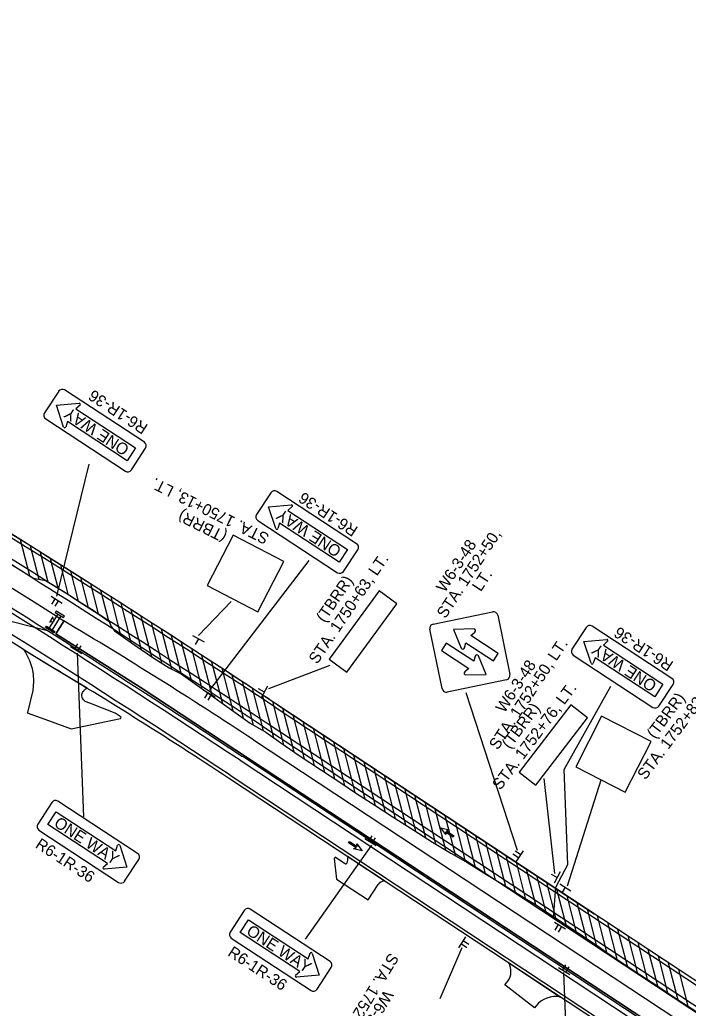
# Model space of a CAD drawing. Extents: x 134216 to 153308, y 327088 to 339865.
# Drawn here: x 147106 to 147516, y 331955 to 332561 of the extents above; entities that cross this region are included whole.
import ezdxf

# ---------------------------------------------------------------- set-up
doc = ezdxf.new("R2010")
doc.units = 0
for name, color, linetype in [('MT_P_Cells', 7, 'Continuous'), ('MT_P_Work_Area', 7, 'Continuous'), ('PV_P_Shoulder', 7, 'Continuous'), ('RD_X_Misc_Items', 7, 'Continuous'), ('RD_X_Wall', 7, 'Continuous'), ('RW_X_Esmt_SH', 7, 'Continuous'), ('SC_Shading2', 7, 'Continuous'), ('SH_Text', 7, 'Continuous')]:
    doc.layers.add(name, color=color, linetype=linetype)

msp = doc.modelspace()

# ---------------------------------------------------------------- linework, layer by layer
at = {"layer": 'MT_P_Cells'}
for p, q in [((147129.25, 332207.69), (147149.04, 332288.58)), ((147222.89, 332150.07), (147283.84, 332229.43)), ((147002.44, 332217.28), (147122.63, 332186.84)), ((147235.98, 332204.31), (147216.09, 332183.41)), ((147141.66, 332172.63), (147145.54, 332072.38)), ((147296.64, 332165.02), (147258.98, 332150.83)), ((147411.67, 332051.63), (147380.19, 332148.4)), ((147427.75, 332095.9), (147434.4, 332037.63)), ((147462.73, 332094.81), (147442.01, 332029.77)), ((147322.16, 332054.92), (147281.36, 331997.24)), ((147377.47, 331991.98), (147363.97, 331960.77)), ((147439.76, 331976.82), (147443.09, 331892.48))]:
    msp.add_line(p, q, dxfattribs=at)
for points in [[(147237.22, 332244.95), (147221.32, 332214.14), (147252.42, 332198.09), (147268.32, 332228.9)], [(147326.77, 332210.94), (147296.19, 332169.02), (147307.03, 332161.11), (147337.61, 332203.02)], [(147444.33, 332140.95), (147412.67, 332099.61), (147422.95, 332091.74), (147454.61, 332133.08)], [(147463.2, 332134.1), (147447.35, 332103.03), (147477.74, 332087.53), (147493.58, 332118.59)]]:
    msp.add_lwpolyline(points, close=True, dxfattribs=at)
msp.add_lwpolyline([(147433.64, 332010.38), (147435.16, 332029.21), (147442.53, 332043.16), (147440.27, 332101.27), (147468.79, 332152.41)], dxfattribs=at)
at = {"layer": 'MT_P_Work_Area'}
for p, q in [((147180.3, 332151.73), (147128.49, 332184.59)), ((147420.9, 331993.44), (147180.3, 332151.73))]:
    msp.add_line(p, q, dxfattribs=at)
msp.add_lwpolyline([(147249.82, 332119.49), (147620.47, 331874.95), (147946.54, 331652.26), (147940.32, 331643.19), (147614.34, 331865.82), (147420.89, 331993.45), (147180.28, 332151.74), (147128.5, 332184.58), (147133.45, 332192.39), (147133.1, 332192.61)], dxfattribs=at)
msp.add_arc((145637.72, 329676), 2927.37, 56.58498, 59.28103, dxfattribs=at)
at = {"layer": 'PV_P_Shoulder'}
msp.add_line((147243.21, 332109.47), (147615.56, 331863.81), dxfattribs=at)
msp.add_lwpolyline([(147255.35, 332127.82), (147587.69, 331908.56), (147630.48, 331880.22), (148023.9, 331611.53)], dxfattribs=at)
for centre, radius, start, end in [((143038.15, 325735.73), 7635.44, 56.585134, 61.044939), ((143038.4, 325736.13), 7657.44, 56.584982, 59.820876)]:
    msp.add_arc(centre, radius, start, end, dxfattribs=at)
at = {"layer": 'RD_X_Misc_Items'}
msp.add_lwpolyline([(148032.92, 331624.75), (147639.41, 331893.5), (147596.51, 331921.91), (147264.16, 332141.18)], dxfattribs=at)
msp.add_arc((143038.4, 325736.13), 7673.44, 56.584982, 62.800238, dxfattribs=at)
at = {"layer": 'RD_X_Wall'}
for p, q in [((147106.66, 332242.36), (147112.37, 332220.21)), ((147112.82, 332238.5), (147118.1, 332218.03)), ((147118.98, 332234.64), (147123.69, 332216.38)), ((147125.14, 332230.76), (147129.8, 332212.71)), ((147131.31, 332226.88), (147135.95, 332208.87)), ((147137.47, 332222.98), (147142.21, 332204.62)), ((147143.65, 332219.08), (147148.42, 332200.59)), ((147149.82, 332215.17), (147154.58, 332196.71)), ((147155.99, 332211.24), (147160.85, 332192.44)), ((147162.17, 332207.31), (147168.26, 332183.72)), ((147168.35, 332203.37), (147174.59, 332179.2)), ((147174.54, 332199.41), (147180.87, 332174.87)), ((147180.72, 332195.45), (147187.12, 332170.66)), ((147186.91, 332191.48), (147193.31, 332166.7)), ((147193.1, 332187.5), (147199.43, 332162.99)), ((147199.3, 332183.5), (147205.4, 332159.86)), ((147205.49, 332179.5), (147211.73, 332155.34)), ((147211.69, 332175.49), (147218.06, 332150.82)), ((147217.9, 332171.46), (147224.39, 332146.3)), ((147224.1, 332167.43), (147230.72, 332141.78)), ((147230.31, 332163.38), (147237.05, 332137.26)), ((147205.32, 332159.92), (147247.68, 332129.66)), ((147236.52, 332159.33), (147243.38, 332132.73)), ((147242.73, 332155.27), (147249.62, 332128.56)), ((147248.94, 332151.19), (147255.67, 332125.13)), ((147255.16, 332147.11), (147261.92, 332120.93)), ((147261.38, 332143.01), (147268.22, 332116.49)), ((147264.41, 332141.01), (147441.19, 332024.38)), ((147267.61, 332138.9), (147274.5, 332112.17)), ((147273.83, 332134.8), (147280.75, 332107.96)), ((147247.68, 332129.66), (147257.28, 332124.22)), ((147280.05, 332130.69), (147286.98, 332103.85)), ((147286.27, 332126.59), (147293.19, 332099.77)), ((147257.28, 332124.22), (147266.44, 332117.72)), ((147292.5, 332122.48), (147299.39, 332095.76)), ((147298.72, 332118.38), (147305.63, 332091.59)), ((147304.94, 332114.27), (147311.92, 332087.23)), ((147311.17, 332110.17), (147318.11, 332083.26)), ((147317.39, 332106.06), (147324.28, 332079.35)), ((147323.61, 332101.95), (147330.5, 332075.27)), ((147329.84, 332097.85), (147336.7, 332071.25)), ((147336.06, 332093.74), (147342.86, 332067.36)), ((147342.28, 332089.64), (147349.03, 332063.47)), ((147348.5, 332085.53), (147355.21, 332059.55)), ((147354.73, 332081.43), (147361.36, 332055.7)), ((147360.95, 332077.32), (147367.48, 332052.02)), ((147367.17, 332073.21), (147373.55, 332048.5)), ((147373.4, 332069.11), (147379.58, 332045.15)), ((147379.62, 332065), (147385.71, 332041.41)), ((147385.84, 332060.9), (147391.88, 332037.51)), ((147392.06, 332056.79), (147398.03, 332033.69)), ((147307.37, 332047.98), (147307.57, 332047.24)), ((147398.29, 332052.69), (147404.17, 332029.88)), ((147404.51, 332048.58), (147410.3, 332026.13)), ((147410.73, 332044.48), (147416.43, 332022.41)), ((147416.96, 332040.37), (147422.58, 332018.58)), ((147423.18, 332036.26), (147428.8, 332014.48)), ((147429.4, 332032.16), (147435.02, 332010.37)), ((147435.63, 332028.05), (147441.25, 332006.26)), ((147441.19, 332024.38), (147458.64, 332012.87)), ((147441.85, 332023.95), (147447.47, 332002.15)), ((147421.73, 332019.14), (147460.58, 331993.5)), ((147448.07, 332019.84), (147453.69, 331998.05)), ((147454.29, 332015.74), (147459.92, 331993.94)), ((147460.52, 332011.63), (147466.29, 331989.25)), ((147466.74, 332007.52), (147472.56, 331984.98)), ((147472.96, 332003.42), (147478.78, 331980.89)), ((147479.19, 331999.31), (147485, 331976.79)), ((147485.41, 331995.21), (147491.21, 331972.72)), ((147491.63, 331991.1), (147497.42, 331968.66)), ((147406.25, 331982.74), (147437.99, 331961.8)), ((147497.86, 331987), (147503.68, 331964.43)), ((147504.08, 331982.89), (147509.93, 331960.22)), ((147510.3, 331978.78), (147516.11, 331956.27))]:
    msp.add_line(p, q, dxfattribs=at)
for points in [[(147033.64, 332275.67), (147041.77, 332269.56), (147045.73, 332263.4), (147050.76, 332260.04), (147059.56, 332254.43), (147071.88, 332246.32), (147083.26, 332239.16), (147094.06, 332231.84), (147105.65, 332224.44), (147114.87, 332218.64), (147122.23, 332217.26), (147134.1, 332210.13), (147144.85, 332202.83), (147155.17, 332196.35), (147161.23, 332192.17), (147162.46, 332189.05), (147164.52, 332186.39), (147176.99, 332177.48), (147188.63, 332169.64), (147198.1, 332163.68), (147205.32, 332159.92)], [(147133.45, 332192.39), (147128.5, 332184.58), (147180.28, 332151.74), (147420.89, 331993.45), (147614.34, 331865.82), (147940.33, 331643.18), (147945.41, 331650.61), (148017.13, 331601.62)], [(147118.46, 332168.74), (147118.47, 332168.74), (147118.46, 332168.74), (147118.45, 332168.75)], [(148032.92, 331624.75), (147639.41, 331893.5), (147596.51, 331921.91), (147264.16, 332141.18)], [(147266.44, 332117.72), (147277.67, 332109.99), (147291.37, 332100.95), (147302.78, 332093.56), (147312.88, 332086.57), (147324.23, 332079.38), (147334.75, 332072.48), (147348, 332064.12), (147359.49, 332056.83), (147370.67, 332050.09), (147381.26, 332044.22), (147392.65, 332037.02), (147406.03, 332028.73), (147416.19, 332022.55), (147421.73, 332019.14)], [(148001.34, 331578.5), (147664.42, 331808.61), (147657.29, 331815.9), (147604.86, 331851.71), (147234.4, 332096.12)], [(147329.77, 332032.97), (147329.93, 332032.99), (147330.02, 332032.99), (147330.08, 332032.99), (147307.37, 332047.98)], [(147306.04, 332043.54), (147305.96, 332043.56), (147305.93, 332043.57), (147305.86, 332043.6), (147305.79, 332043.63), (147305.74, 332043.66), (147305.64, 332043.73), (147304.33, 332044.59), (147299.79, 332047.59), (147299.24, 332046.76), (147300.63, 332034.15), (147320.01, 332021.36), (147326.21, 332030.76)], [(147460.58, 331993.5), (147467.93, 331988.03), (147486.71, 331975.66), (147498.25, 331968.12), (147509.15, 331960.72), (147520.89, 331953.22), (147532.31, 331945.51), (147541.53, 331939.39), (147553.35, 331931.77), (147566.15, 331923.32), (147576.62, 331916.24), (147589.07, 331908.22), (147602.6, 331899.36), (147616.59, 331890.47), (147622.66, 331886.79), (147689.44, 331840.07)], [(147422.86, 331956.26), (147422.14, 331955.31), (147403.86, 331969.28), (147405.6, 331971.55)]]:
    msp.add_lwpolyline(points, dxfattribs=at)
msp.add_lwpolyline([(147108.99, 332174.74), (147109.99, 332173.16), (147112.43, 332168.22), (147114.01, 332163.17), (147114.62, 332159.84), (147114.92, 332155.29), (147114.5, 332149.82), (147111.08, 332136.35), (147111, 332136.02), (147124.06, 332131.32), (147138.01, 332126.3), (147168.13, 332132.6), (147168.67, 332133.44), (147164.92, 332135.8), (147149.47, 332141.93), (147146.61, 332143.1), (147146.16, 332143.38), (147145.58, 332143.9), (147145.21, 332144.37), (147144.86, 332145.01), (147144.75, 332145.28), (147144.64, 332145.66), (147144.52, 332146.56), (147144.58, 332147.26), (147144.75, 332147.92), (147144.97, 332148.5), (147145.36, 332149.23), (147145.66, 332149.65), (147145.93, 332149.96), (147146.24, 332150.26), (147146.57, 332150.53), (147146.94, 332150.78), (147147.31, 332150.99), (147147.73, 332151.18), (147130.66, 332161.46), (147121.39, 332167)], close=True, dxfattribs=at)
for centre, radius, start, end in [((143038.4, 325736.13), 7673.44, 56.584982, 62.800238), ((143038.95, 325737.09), 7644.33, 57.613663, 62.800238), ((143038.4, 325736.13), 7617.44, 57.614056, 61.044938), ((143039.34, 325737.63), 7671.67, 57.008043, 58.562776), ((143038.4, 325736.13), 7673.44, 56.720239, 57.008222), ((145637.69, 329675.96), 2899.42, 56.58498, 59.28877), ((143036.2, 325732.79), 7677.44, 56.582737, 56.720222), ((147306.16, 332044.01), 0.478, 255.44923, 263.82811), ((147306.24, 332044.8), 1.28, 263.82811, 279.3641), ((147306.32, 332044.37), 0.845, 279.3641, 307.12642), ((147306.12, 332044.63), 1.17, 307.12642, 334.36406), ((147302.66, 332046.29), 5, 334.36406, 11.01199), ((147307.57, 332047.24), 2.0604534077569736e-11, 180, 15.36354), ((147330.38, 332028), 5, 96.98296, 146.58498), ((147397.66, 331977.63), 10, 322.60603, 30.74305), ((147434.78, 331947.15), 15, 77.62445, 142.60603)]:
    msp.add_arc(centre, radius, start, end, dxfattribs=at)
at = {"layer": 'RW_X_Esmt_SH'}
for p, q in [((147128.88, 332324.68), (147142.89, 332325.92)), ((147133.32, 332311.31), (147128.88, 332324.68)), ((147143.4, 332324.76), (147140.81, 332322.41)), ((147140.81, 332322.41), (147177.35, 332298.47)), ((147135.72, 332314.63), (147134.59, 332311.31)), ((147172.26, 332290.7), (147135.72, 332314.63)), ((147177.35, 332298.47), (147172.26, 332290.7)), ((147258.95, 332262.45), (147272.96, 332263.69)), ((147263.39, 332249.09), (147258.95, 332262.45)), ((147273.47, 332262.53), (147270.88, 332260.18)), ((147270.88, 332260.18), (147307.42, 332236.25)), ((147265.79, 332252.4), (147264.66, 332249.08)), ((147302.33, 332228.47), (147265.79, 332252.4)), ((147307.42, 332236.25), (147302.33, 332228.47)), ((147125.73, 332207.66), (147132.52, 332203.42)), ((147128.11, 332206.18), (147125.99, 332202.79)), ((147129.13, 332205.54), (147129.13, 332205.54)), ((147130.14, 332204.91), (147128.02, 332201.52)), ((147384.82, 332187.51), (147372.46, 332187.28)), ((147372.46, 332187.28), (147377.14, 332175.84)), ((147212.45, 332183.51), (147219.41, 332179.57)), ((147215.93, 332181.54), (147213.96, 332178.06)), ((147215.93, 332181.54), (147215.93, 332181.54)), ((147382.97, 332183.54), (147385.52, 332185.62)), ((147399.81, 332172.46), (147382.97, 332183.54)), ((147452.36, 332179.89), (147466.37, 332181.12)), ((147144.39, 332172.32), (147137.61, 332176.56)), ((147139.98, 332175.07), (147142.1, 332178.46)), ((147142.01, 332173.8), (147144.14, 332177.19)), ((147367.94, 332178.81), (147365.02, 332174.37)), ((147384.78, 332167.72), (147367.94, 332178.81)), ((147379.14, 332175.94), (147380.05, 332179.1)), ((147380.05, 332179.1), (147396.88, 332168.02)), ((147456.81, 332166.52), (147452.36, 332179.89)), ((147466.88, 332179.97), (147464.29, 332177.61)), ((147464.29, 332177.61), (147500.83, 332153.68)), ((147141, 332174.44), (147141, 332174.44)), ((147365.02, 332174.37), (147381.85, 332163.29)), ((147385.68, 332170.88), (147384.78, 332167.72)), ((147392.36, 332159.55), (147387.69, 332170.99)), ((147396.88, 332168.02), (147399.81, 332172.46)), ((147459.2, 332169.84), (147458.07, 332166.52)), ((147495.74, 332145.9), (147459.2, 332169.84)), ((147381.85, 332163.29), (147379.31, 332161.21)), ((147380, 332159.32), (147392.36, 332159.55)), ((147256.41, 332148.85), (147252.9, 332150.77)), ((147258.33, 332152.36), (147254.49, 332145.34)), ((147500.83, 332153.68), (147495.74, 332145.9)), ((147219.37, 332150.05), (147226.15, 332145.81)), ((147221.75, 332148.56), (147219.62, 332145.17)), ((147223.78, 332147.29), (147221.66, 332143.9)), ((147222.76, 332147.93), (147222.76, 332147.93)), ((147256.41, 332148.85), (147256.41, 332148.85)), ((147123.68, 332067.7), (147128.78, 332075.47)), ((147128.78, 332075.47), (147165.32, 332051.54)), ((147160.22, 332043.76), (147123.68, 332067.7)), ((147320.48, 332057.36), (147322.6, 332060.76)), ((147165.32, 332051.54), (147166.45, 332054.86)), ((147167.71, 332054.85), (147172.16, 332041.49)), ((147324.89, 332054.61), (147318.11, 332058.85)), ((147321.5, 332056.73), (147321.5, 332056.73)), ((147322.52, 332056.09), (147324.64, 332059.48)), ((147412.19, 332047.15), (147408.84, 332049.34)), ((147413.5, 332049.16), (147410.16, 332051.35)), ((147415.04, 332051.5), (147410.65, 332044.81)), ((147412.85, 332048.15), (147412.85, 332048.15)), ((147157.64, 332041.41), (147160.22, 332043.76)), ((147172.16, 332041.49), (147158.15, 332040.25)), ((147435.96, 332035.08), (147432.45, 332037)), ((147437.88, 332038.59), (147434.04, 332031.57)), ((147435.96, 332035.08), (147435.96, 332035.08)), ((147437.53, 332031.25), (147444.29, 332026.97)), ((147440.91, 332029.11), (147438.77, 332025.73)), ((147440.9, 332029.11), (147440.9, 332029.11)), ((147241.64, 332001.46), (147246.73, 332009.24)), ((147246.73, 332009.24), (147283.27, 331985.3)), ((147434.27, 332007.79), (147441.05, 332003.55)), ((147436.64, 332006.3), (147434.52, 332002.91)), ((147437.66, 332005.67), (147437.66, 332005.67)), ((147278.18, 331977.53), (147241.64, 332001.46)), ((147438.68, 332005.03), (147436.56, 332001.64)), ((147375.71, 331992.01), (147380.01, 331998.75)), ((147377.21, 331994.37), (147380.59, 331992.22)), ((147377.86, 331995.38), (147377.86, 331995.38)), ((147378.5, 331996.39), (147381.88, 331994.24)), ((147283.27, 331985.3), (147284.4, 331988.63)), ((147285.67, 331988.62), (147290.11, 331975.25)), ((147439.23, 331978.18), (147441.35, 331981.58)), ((147275.59, 331975.17), (147278.18, 331977.53)), ((147290.11, 331975.25), (147276.1, 331974.02)), ((147443.64, 331975.43), (147436.86, 331979.67)), ((147440.25, 331977.55), (147440.25, 331977.55)), ((147441.27, 331976.91), (147443.39, 331980.3))]:
    msp.add_line(p, q, dxfattribs=at)
for points in [[(147130.29, 332333.27), (147121.55, 332319.94)], [(147182.85, 332302.02), (147133.96, 332334.03)], [(147122.32, 332316.26), (147171.21, 332284.24)], [(147174.88, 332285.01), (147183.61, 332298.34)], [(147260.36, 332271.04), (147251.62, 332257.71)], [(147312.92, 332239.79), (147264.03, 332271.81)], [(147252.39, 332254.03), (147301.28, 332222.01)], [(147304.95, 332222.78), (147313.69, 332236.11)], [(147359.91, 332190.48), (147396.34, 332197.98)], [(147399.47, 332195.91), (147406.98, 332159.49)], [(147365.35, 332150.91), (147357.85, 332187.34)], [(147453.77, 332188.48), (147445.03, 332175.14)], [(147506.33, 332157.23), (147457.44, 332189.24)], [(147445.8, 332171.47), (147494.69, 332139.45)], [(147404.91, 332156.35), (147368.49, 332148.85)], [(147498.36, 332140.22), (147507.1, 332153.55)], [(147126.15, 332081.16), (147117.42, 332067.83)], [(147178.71, 332049.91), (147129.83, 332081.93)], [(147118.19, 332064.15), (147167.07, 332032.13)], [(147170.75, 332032.9), (147179.48, 332046.23)], [(147244.11, 332014.93), (147235.38, 332001.59)], [(147296.67, 331983.68), (147247.79, 332015.69)], [(147236.14, 331997.92), (147285.03, 331965.9)], [(147288.71, 331966.67), (147297.44, 331980)]]:
    msp.add_lwpolyline(points, dxfattribs=at)
for centre, radius, start, end in [((147132.51, 332331.81), 2.66, 56.77662, 146.77662), ((147142.95, 332325.25), 0.667, 312.53341, 95.14915), ((147123.78, 332318.48), 2.66, 146.77662, 236.77662), ((147133.96, 332311.52), 0.667, 198.4346, 340.99401), ((147181.39, 332299.79), 2.66, 326.77662, 56.77662), ((147172.66, 332286.46), 2.66, 236.77662, 326.77662), ((147262.58, 332269.59), 2.66, 56.77662, 146.77662), ((147273.02, 332263.03), 0.667, 312.53341, 95.14915), ((147253.85, 332256.25), 2.66, 146.77662, 236.77662), ((147264.03, 332249.3), 0.667, 198.4346, 340.99401), ((147311.46, 332237.57), 2.66, 326.77662, 56.77662), ((147302.73, 332224.24), 2.66, 236.77662, 326.77662), ((147396.87, 332195.38), 2.66, 11.63888, 101.63888), ((147360.45, 332187.87), 2.66, 101.63888, 191.63888), ((147384.84, 332186.44), 1.06, 309.27265, 91.04438), ((147455.99, 332187.02), 2.66, 56.77662, 146.77662), ((147466.43, 332180.46), 0.667, 312.53341, 95.14915), ((147378.12, 332176.24), 1.06, 202.23335, 344.0051), ((147447.26, 332173.69), 2.66, 146.77662, 236.77662), ((147386.7, 332170.59), 1.06, 22.23335, 164.0051), ((147457.44, 332166.73), 0.667, 198.4346, 340.99401), ((147379.98, 332160.38), 1.06, 129.27265, 271.04438), ((147404.38, 332158.95), 2.66, 281.63888, 11.63888), ((147504.87, 332155), 2.66, 326.77662, 56.77662), ((147367.95, 332151.45), 2.66, 191.63888, 281.63888), ((147496.14, 332141.67), 2.66, 236.77662, 326.77662), ((147128.37, 332079.71), 2.66, 56.77662, 146.77662), ((147119.64, 332066.37), 2.66, 146.77662, 236.77662), ((147167.08, 332054.64), 0.667, 18.4346, 160.99401), ((147177.26, 332047.69), 2.66, 326.77662, 56.77662), ((147158.09, 332040.92), 0.667, 132.53341, 275.14915), ((147168.53, 332034.36), 2.66, 236.77662, 326.77662), ((147246.33, 332013.47), 2.66, 56.77662, 146.77662), ((147237.6, 332000.14), 2.66, 146.77662, 236.77662), ((147285.03, 331988.41), 0.667, 18.4346, 160.99401), ((147295.22, 331981.45), 2.66, 326.77662, 56.77662), ((147276.04, 331974.68), 0.667, 132.53341, 275.14915), ((147286.48, 331968.12), 2.66, 236.77662, 326.77662)]:
    msp.add_arc(centre, radius, start, end, dxfattribs=at)
at = {"layer": 'SC_Shading2'}
for p, q in [((147129.84, 332196.59), (147124.51, 332188.13)), ((147124.84, 332191.47), (147126.97, 332194.86)), ((147131.53, 332195.53), (147126.2, 332187.07)), ((147127.71, 332193.21), (147126.44, 332194.01)), ((147126.64, 332191.52), (147125.37, 332192.32)), ((147128.02, 332191.83), (147128.02, 332191.83)), ((147364.56, 332065.67), (147364.56, 332065.67)), ((147364.56, 332065.67), (147369.66, 332064.28)), ((147367.7, 332061.41), (147364.56, 332065.67)), ((147372.11, 332059.89), (147367.57, 332063)), ((147367.57, 332063), (147367.7, 332061.41)), ((147369.66, 332064.28), (147368.14, 332063.82)), ((147368.14, 332063.82), (147372.67, 332060.71)), ((147372.67, 332060.71), (147372.11, 332059.89)), ((147372.39, 332060.3), (147372.39, 332060.3)), ((147308.1, 332056.28), (147308.65, 332057.12)), ((147312.68, 332053.25), (147308.1, 332056.28)), ((147308.37, 332056.7), (147308.37, 332056.7)), ((147308.65, 332057.12), (147313.24, 332054.09)), ((147313.24, 332054.09), (147313.08, 332055.67)), ((147313.08, 332055.67), (147316.3, 332051.46)), ((147311.17, 332052.77), (147312.68, 332053.25)), ((147316.3, 332051.46), (147311.17, 332052.77)), ((147316.3, 332051.46), (147316.3, 332051.46))]:
    msp.add_line(p, q, dxfattribs=at)
for points in [[(147133.76, 332195.31), (147128.68, 332198.51), (147128.15, 332197.66), (147133.22, 332194.46)], [(147127.36, 332185.15), (147122.28, 332188.35), (147122.82, 332189.2), (147127.89, 332186)]]:
    msp.add_lwpolyline(points, close=True, dxfattribs=at)
at = {"layer": 'SH_Text'}
for p, q in [((147241.56, 332106.97), (147612.06, 331862.53)), ((147235.5, 332097.79), (147605.93, 331853.4))]:
    msp.add_line(p, q, dxfattribs=at)
for points in [[(147263.06, 332139.51), (147595.41, 331920.24), (147638.3, 331891.84), (148031.8, 331623.09)], [(148025.59, 331614.01), (147632.16, 331882.71), (147589.34, 331911.06), (147257, 332130.33)]]:
    msp.add_lwpolyline(points, dxfattribs=at)
for radius, start, end in [(7671.44, 56.584982, 62.800238), (7660.44, 56.584982, 60.864216), (7632.44, 56.585134, 61.044939), (7621.44, 56.584982, 61.044939)]:
    msp.add_arc((143038.4, 325736.13), radius, start, end, dxfattribs=at)

# ---------------------------------------------------------------- texts
at = {"layer": 'MT_P_Cells'}
for s, rotation, p in [('R6-1R-36', 146.77662, (147185.57, 332312.32)), ('STA. 1750+13, LT.', 153.48708, (147259.97, 332245.26)), ('R6-1R-36', 146.77662, (147314.4, 332249.58)), ('(TBRR)', 153.48708, (147234.1, 332246.43)), ('W6-3-48', 56.63888, (147367.06, 332209.41)), ('STA. 1752+50,', 56.63888, (147367.42, 332193.48)), ('STA. 1750+63, LT.', 55.88766, (147288.8, 332165.5)), ('(TBRR)', 55.88766, (147293.38, 332190.99)), ('LT.', 56.63888, (147389.1, 332209.94)), ('R6-1R-36', 146.77662, (147507.81, 332167.02)), ('STA. 1752+50, LT.', 56.63888, (147399.52, 332112.89)), ('W6-3-48', 56.63888, (147403.6, 332135.56)), ('STA. 1752+83, LT.', 53.2152, (147490.08, 332094.52)), ('STA. 1752+76, LT.', 53.2152, (147401.13, 332088.25)), ('(TBRR)', 53.2152, (147495.85, 332119.77)), ('(TBRR)', 53.2152, (147406.9, 332113.5)), ('R6-1R-36', 326.77662, (147115.46, 332053.85)), ('R6-1R-36', 326.77662, (147233.42, 331987.62)), ('STA. 1752+50, LT.', 238.57373, (147333.3, 331989.45)), ('W6-3-48', 238.57373, (147329.99, 331966.65))]:
    msp.add_text(s, height=7, rotation=rotation, dxfattribs=at).set_placement(p)
at = {"layer": 'RW_X_Esmt_SH'}
for rotation, p in [(146.77662, (147174.17, 332299.23)), (146.77662, (147304.25, 332237)), (146.77662, (147497.66, 332154.44)), (326.77662, (147126.86, 332066.94)), (326.77662, (147244.82, 332000.7))]:
    msp.add_text('ONE WAY', height=7.083, rotation=rotation, dxfattribs=at).set_placement(p)

doc.saveas('drawing.dxf')
